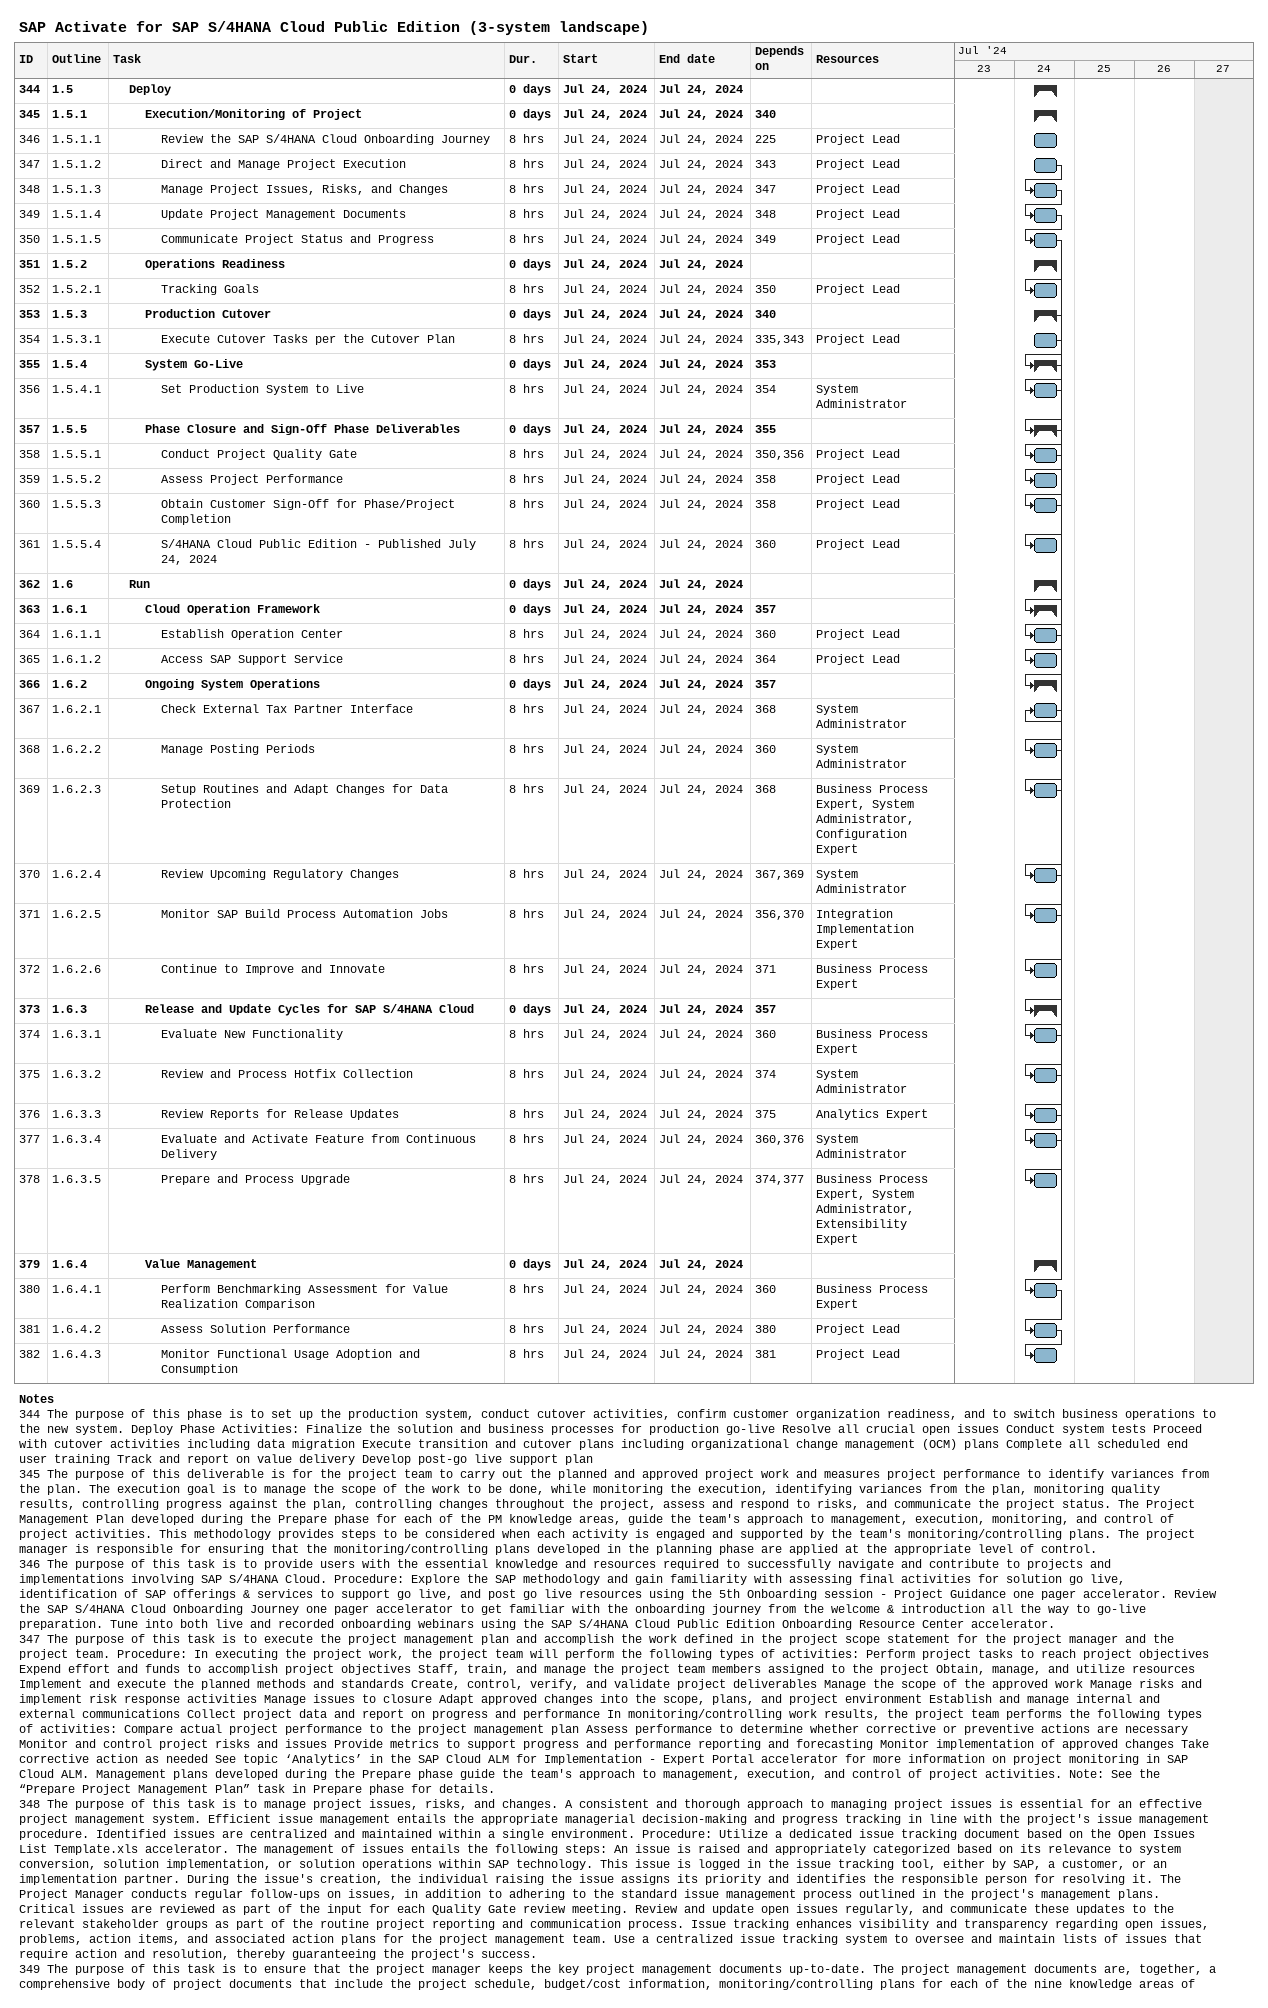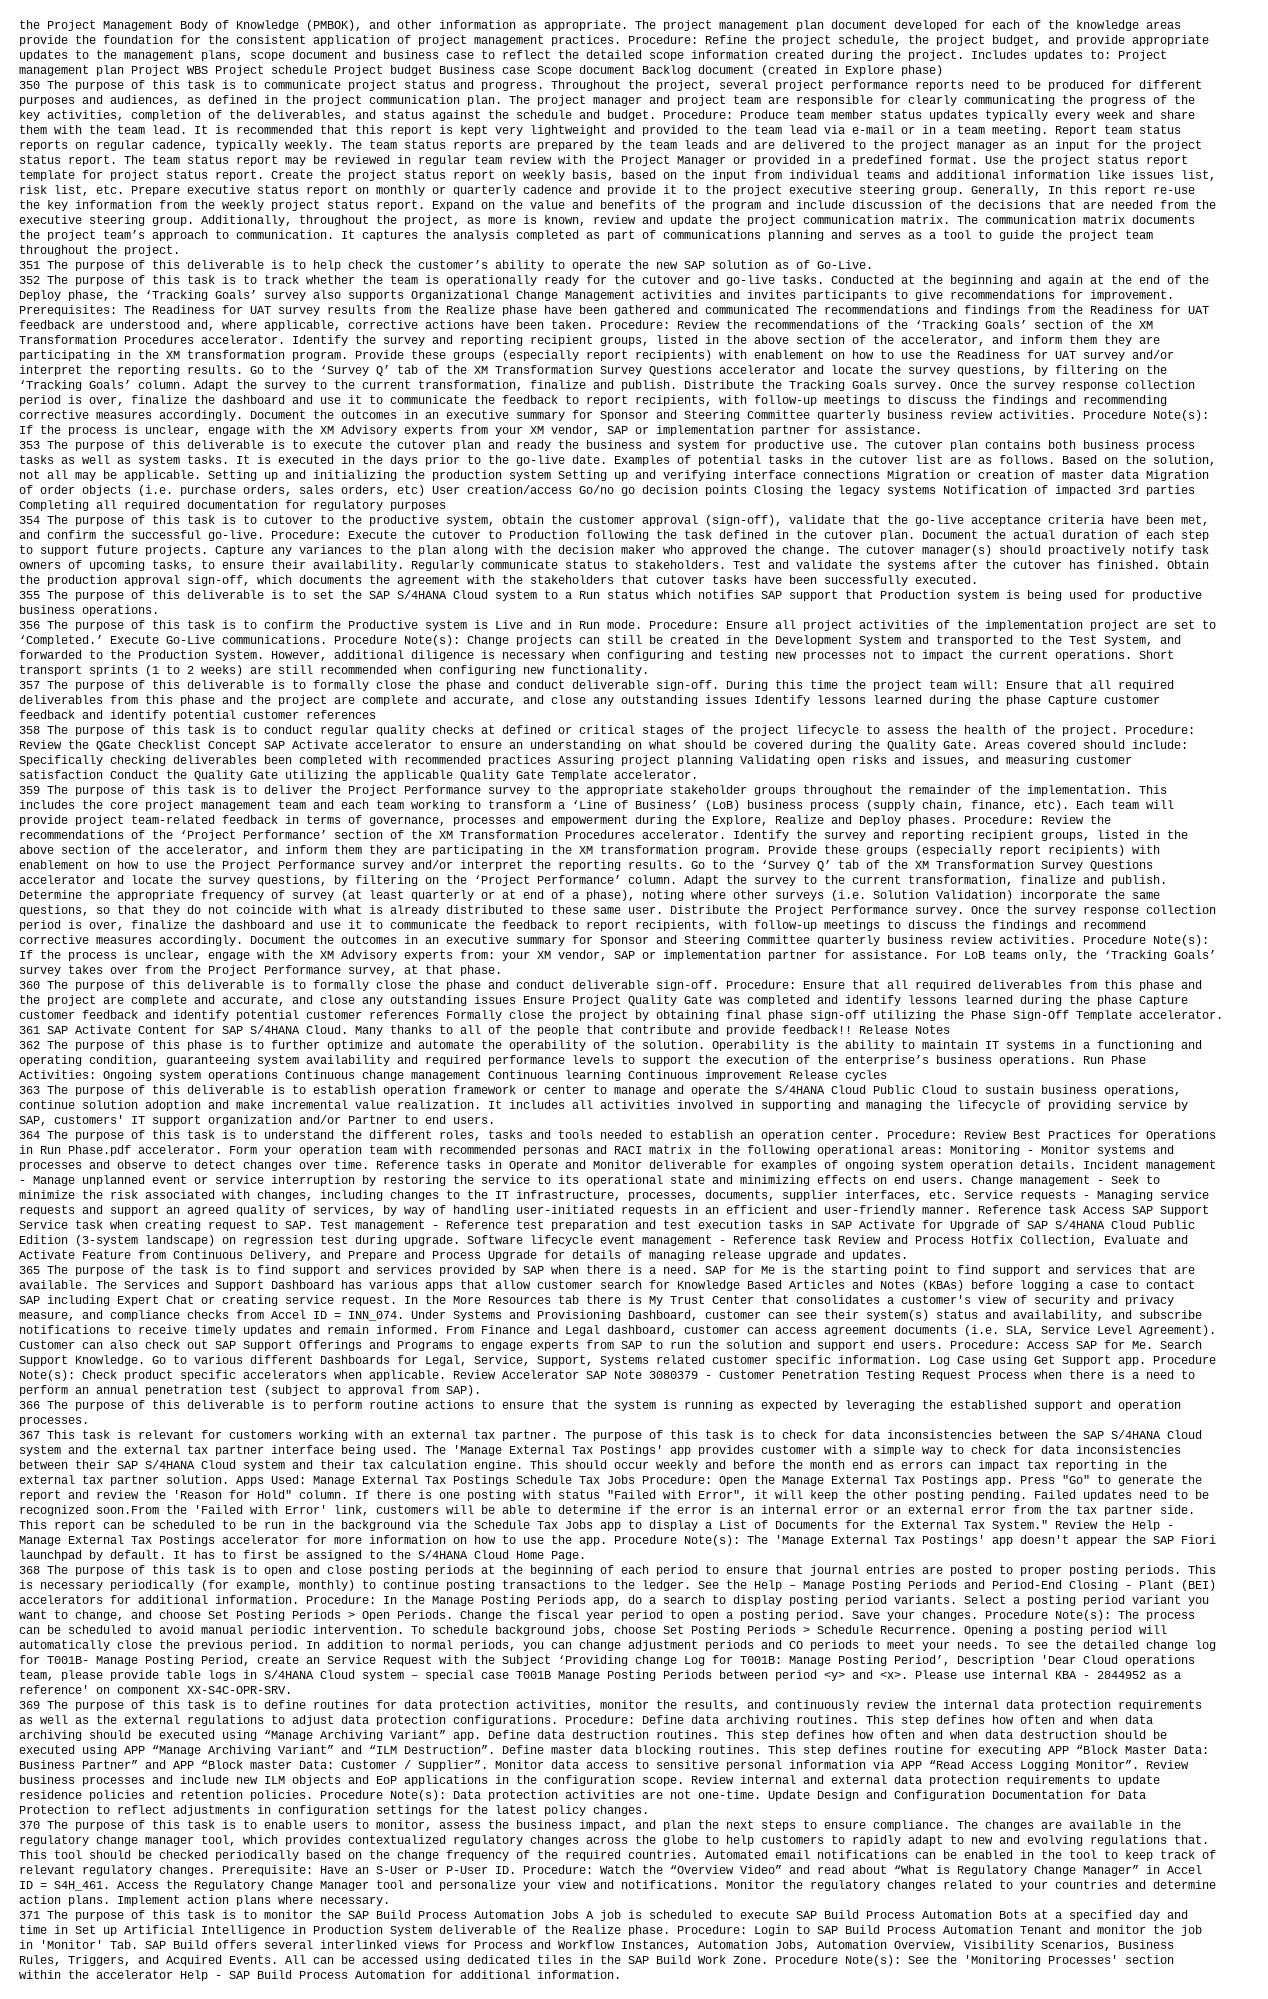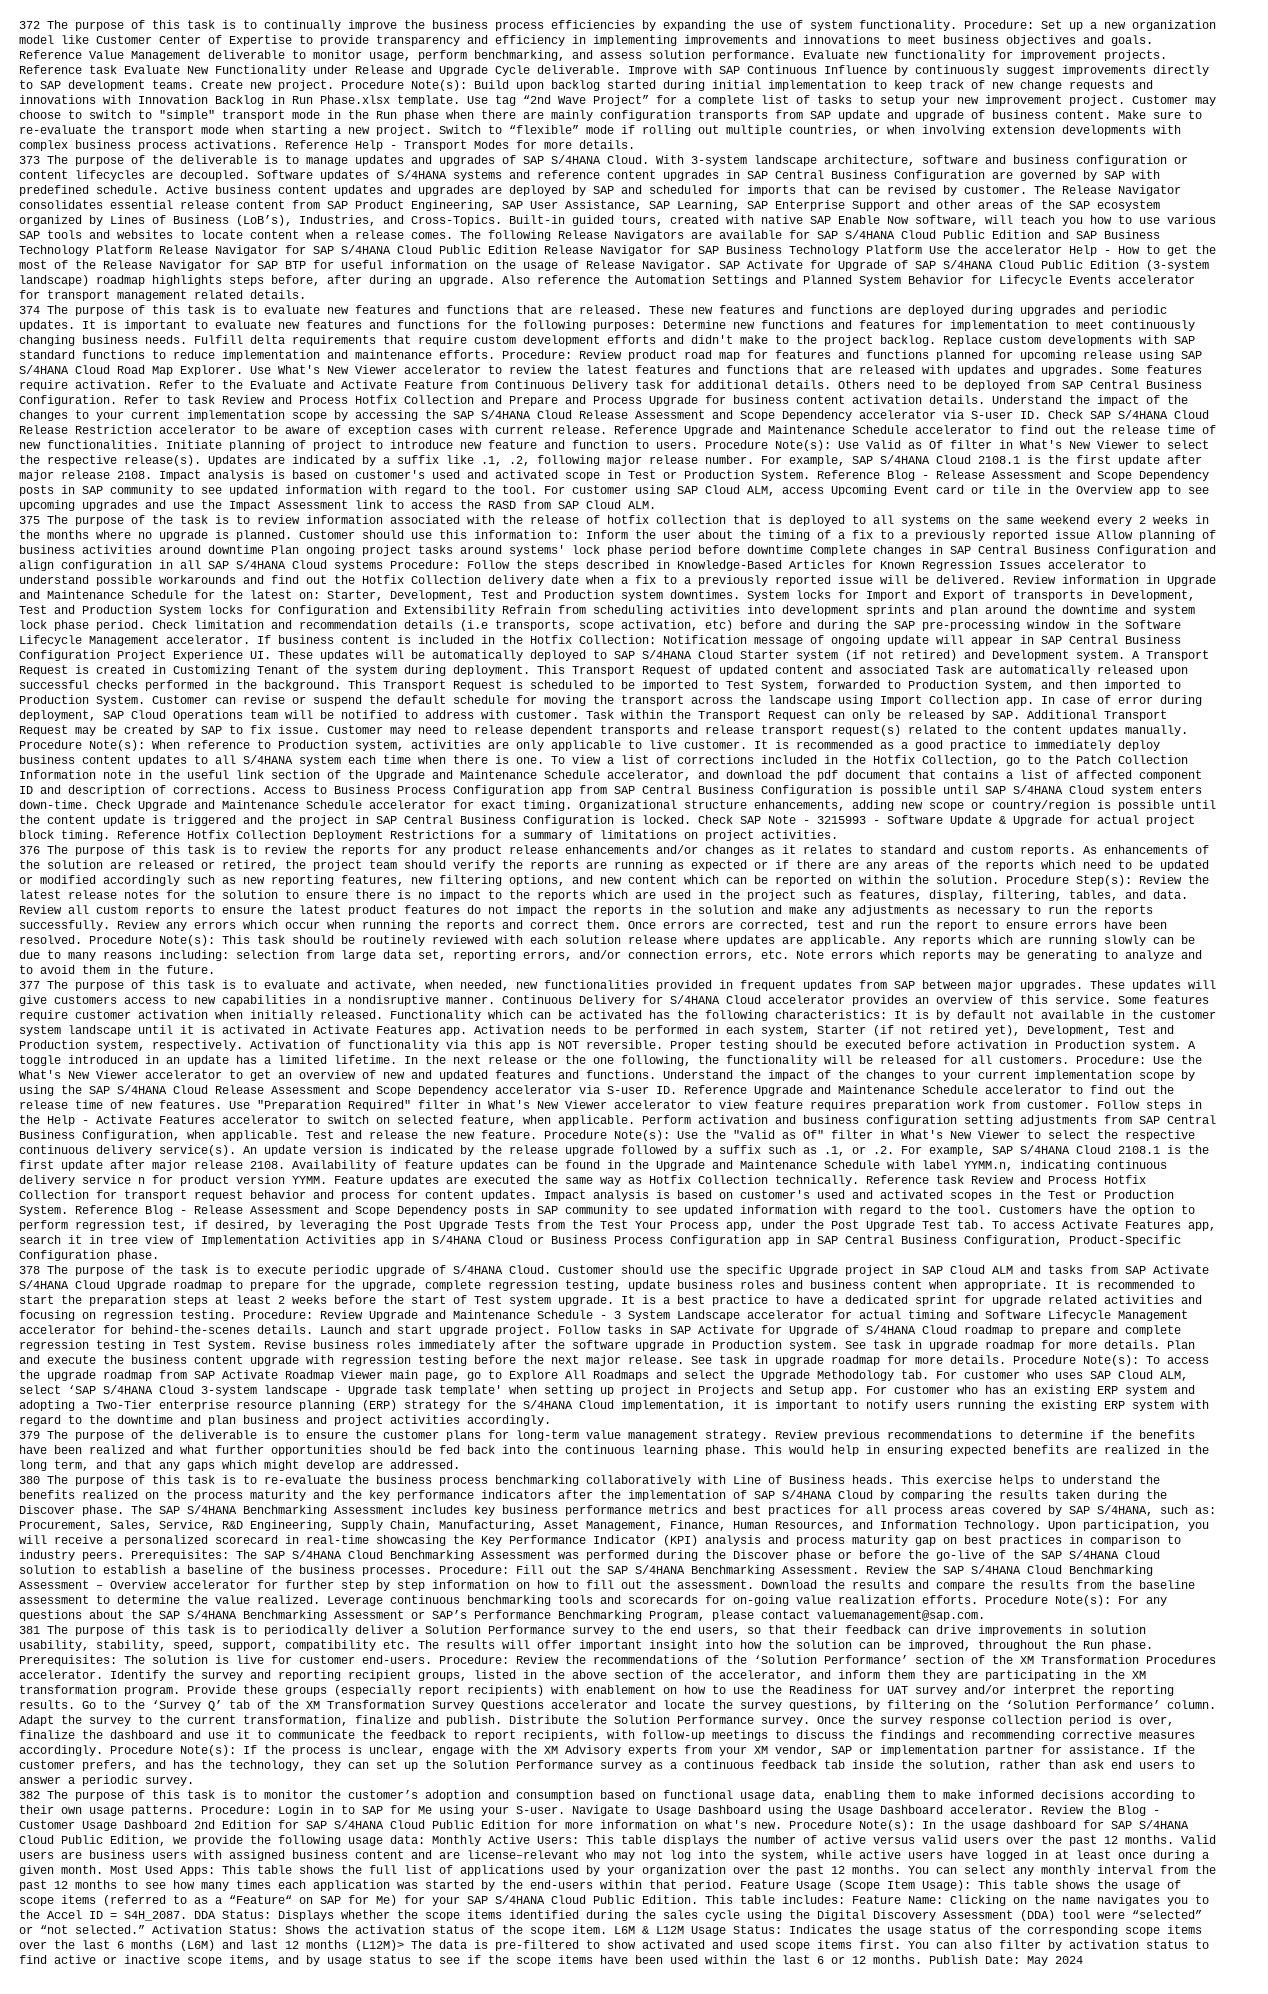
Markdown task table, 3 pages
SAP Activate for SAP S/4HANA Cloud Public Edition (3-system landscape)

| ID | WBS | Task | Duration | Start | Finish | Predecessors | Resources |
|---|---|---|---|---|---|---|---|
| 344 | 1.5 | **Deploy** | 0d | 2024-07-24 | 2024-07-24 |  |  |
| 345 | 1.5.1 | **Execution/Monitoring of Project** | 0d | 2024-07-24 | 2024-07-24 | 340 |  |
| 346 | 1.5.1.1 | Review the SAP S/4HANA Cloud Onboarding Journey | 8h | 2024-07-24 | 2024-07-24 | 225 | Project Lead |
| 347 | 1.5.1.2 | Direct and Manage Project Execution | 8h | 2024-07-24 | 2024-07-24 | 343 | Project Lead |
| 348 | 1.5.1.3 | Manage Project Issues, Risks, and Changes | 8h | 2024-07-24 | 2024-07-24 | 347 | Project Lead |
| 349 | 1.5.1.4 | Update Project Management Documents | 8h | 2024-07-24 | 2024-07-24 | 348 | Project Lead |
| 350 | 1.5.1.5 | Communicate Project Status and Progress | 8h | 2024-07-24 | 2024-07-24 | 349 | Project Lead |
| 351 | 1.5.2 | **Operations Readiness** | 0d | 2024-07-24 | 2024-07-24 |  |  |
| 352 | 1.5.2.1 | Tracking Goals | 8h | 2024-07-24 | 2024-07-24 | 350 | Project Lead |
| 353 | 1.5.3 | **Production Cutover** | 0d | 2024-07-24 | 2024-07-24 | 340 |  |
| 354 | 1.5.3.1 | Execute Cutover Tasks per the Cutover Plan | 8h | 2024-07-24 | 2024-07-24 | 335, 343 | Project Lead |
| 355 | 1.5.4 | **System Go-Live** | 0d | 2024-07-24 | 2024-07-24 | 353 |  |
| 356 | 1.5.4.1 | Set Production System to Live | 8h | 2024-07-24 | 2024-07-24 | 354 | System Administrator |
| 357 | 1.5.5 | **Phase Closure and Sign-Off Phase Deliverables** | 0d | 2024-07-24 | 2024-07-24 | 355 |  |
| 358 | 1.5.5.1 | Conduct Project Quality Gate | 8h | 2024-07-24 | 2024-07-24 | 350, 356 | Project Lead |
| 359 | 1.5.5.2 | Assess Project Performance | 8h | 2024-07-24 | 2024-07-24 | 358 | Project Lead |
| 360 | 1.5.5.3 | Obtain Customer Sign-Off for Phase/Project Completion | 8h | 2024-07-24 | 2024-07-24 | 358 | Project Lead |
| 361 | 1.5.5.4 | S/4HANA Cloud Public Edition - Published July 24, 2024 | 8h | 2024-07-24 | 2024-07-24 | 360 | Project Lead |
| 362 | 1.6 | **Run** | 0d | 2024-07-24 | 2024-07-24 |  |  |
| 363 | 1.6.1 | **Cloud Operation Framework** | 0d | 2024-07-24 | 2024-07-24 | 357 |  |
| 364 | 1.6.1.1 | Establish Operation Center | 8h | 2024-07-24 | 2024-07-24 | 360 | Project Lead |
| 365 | 1.6.1.2 | Access SAP Support Service | 8h | 2024-07-24 | 2024-07-24 | 364 | Project Lead |
| 366 | 1.6.2 | **Ongoing System Operations** | 0d | 2024-07-24 | 2024-07-24 | 357 |  |
| 367 | 1.6.2.1 | Check External Tax Partner Interface | 8h | 2024-07-24 | 2024-07-24 | 368 | System Administrator |
| 368 | 1.6.2.2 | Manage Posting Periods | 8h | 2024-07-24 | 2024-07-24 | 360 | System Administrator |
| 369 | 1.6.2.3 | Setup Routines and Adapt Changes for Data Protection | 8h | 2024-07-24 | 2024-07-24 | 368 | Business Process Expert, System Administrator, Configuration Expert |
| 370 | 1.6.2.4 | Review Upcoming Regulatory Changes | 8h | 2024-07-24 | 2024-07-24 | 367, 369 | System Administrator |
| 371 | 1.6.2.5 | Monitor SAP Build Process Automation Jobs | 8h | 2024-07-24 | 2024-07-24 | 356, 370 | Integration Implementation Expert |
| 372 | 1.6.2.6 | Continue to Improve and Innovate | 8h | 2024-07-24 | 2024-07-24 | 371 | Business Process Expert |
| 373 | 1.6.3 | **Release and Update Cycles for SAP S/4HANA Cloud** | 0d | 2024-07-24 | 2024-07-24 | 357 |  |
| 374 | 1.6.3.1 | Evaluate New Functionality | 8h | 2024-07-24 | 2024-07-24 | 360 | Business Process Expert |
| 375 | 1.6.3.2 | Review and Process Hotfix Collection | 8h | 2024-07-24 | 2024-07-24 | 374 | System Administrator |
| 376 | 1.6.3.3 | Review Reports for Release Updates | 8h | 2024-07-24 | 2024-07-24 | 375 | Analytics Expert |
| 377 | 1.6.3.4 | Evaluate and Activate Feature from Continuous Delivery | 8h | 2024-07-24 | 2024-07-24 | 360, 376 | System Administrator |
| 378 | 1.6.3.5 | Prepare and Process Upgrade | 8h | 2024-07-24 | 2024-07-24 | 374, 377 | Business Process Expert, System Administrator, Extensibility Expert |
| 379 | 1.6.4 | **Value Management** | 0d | 2024-07-24 | 2024-07-24 |  |  |
| 380 | 1.6.4.1 | Perform Benchmarking Assessment for Value Realization Comparison | 8h | 2024-07-24 | 2024-07-24 | 360 | Business Process Expert |
| 381 | 1.6.4.2 | Assess Solution Performance | 8h | 2024-07-24 | 2024-07-24 | 380 | Project Lead |
| 382 | 1.6.4.3 | Monitor Functional Usage Adoption and Consumption | 8h | 2024-07-24 | 2024-07-24 | 381 | Project Lead |

Notes
- 344: The purpose of this phase is to set up the production system, conduct cutover activities, confirm customer organization readiness, and to switch business operations to the new system. Deploy Phase Activities: Finalize the solution and business processes for production go-live Resolve all crucial open issues Conduct system tests Proceed with cutover activities including data migration Execute transition and cutover plans including organizational change management (OCM) plans Complete all scheduled end user training Track and report on value delivery Develop post-go live support plan
- 345: The purpose of this deliverable is for the project team to carry out the planned and approved project work and measures project performance to identify variances from the plan. The execution goal is to manage the scope of the work to be done, while monitoring the execution, identifying variances from the plan, monitoring quality results, controlling progress against the plan, controlling changes throughout the project, assess and respond to risks, and communicate the project status. The Project Management Plan developed during the Prepare phase for each of the PM knowledge areas, guide the team's approach to management, execution, monitoring, and control of project activities. This methodology provides steps to be considered when each activity is engaged and supported by the team's monitoring/controlling plans. The project manager is responsible for ensuring that the monitoring/controlling plans developed in the planning phase are applied at the appropriate level of control.
- 346: The purpose of this task is to provide users with the essential knowledge and resources required to successfully navigate and contribute to projects and implementations involving SAP S/4HANA Cloud. Procedure: Explore the SAP methodology and gain familiarity with assessing final activities for solution go live, identification of SAP offerings & services to support go live, and post go live resources using the 5th Onboarding session - Project Guidance one pager accelerator. Review the SAP S/4HANA Cloud Onboarding Journey one pager accelerator to get familiar with the onboarding journey from the welcome & introduction all the way to go-live preparation. Tune into both live and recorded onboarding webinars using the SAP S/4HANA Cloud Public Edition Onboarding Resource Center accelerator.
- 347: The purpose of this task is to execute the project management plan and accomplish the work defined in the project scope statement for the project manager and the project team. Procedure: In executing the project work, the project team will perform the following types of activities: Perform project tasks to reach project objectives Expend effort and funds to accomplish project objectives Staff, train, and manage the project team members assigned to the project Obtain, manage, and utilize resources Implement and execute the planned methods and standards Create, control, verify, and validate project deliverables Manage the scope of the approved work Manage risks and implement risk response activities Manage issues to closure Adapt approved changes into the scope, plans, and project environment Establish and manage internal and external communications Collect project data and report on progress and performance In monitoring/controlling work results, the project team performs the following types of activities: Compare actual project performance to the project management plan Assess performance to determine whether corrective or preventive actions are necessary Monitor and control project risks and issues Provide metrics to support progress and performance reporting and forecasting Monitor implementation of approved changes Take corrective action as needed See topic ‘Analytics’ in the SAP Cloud ALM for Implementation - Expert Portal accelerator for more information on project monitoring in SAP Cloud ALM. Management plans developed during the Prepare phase guide the team's approach to management, execution, and control of project activities. Note: See the “Prepare Project Management Plan” task in Prepare phase for details.
- 348: The purpose of this task is to manage project issues, risks, and changes. A consistent and thorough approach to managing project issues is essential for an effective project management system. Efficient issue management entails the appropriate managerial decision-making and progress tracking in line with the project's issue management procedure. Identified issues are centralized and maintained within a single environment. Procedure: Utilize a dedicated issue tracking document based on the Open Issues List Template.xls accelerator. The management of issues entails the following steps: An issue is raised and appropriately categorized based on its relevance to system conversion, solution implementation, or solution operations within SAP technology. This issue is logged in the issue tracking tool, either by SAP, a customer, or an implementation partner. During the issue's creation, the individual raising the issue assigns its priority and identifies the responsible person for resolving it. The Project Manager conducts regular follow-ups on issues, in addition to adhering to the standard issue management process outlined in the project's management plans. Critical issues are reviewed as part of the input for each Quality Gate review meeting. Review and update open issues regularly, and communicate these updates to the relevant stakeholder groups as part of the routine project reporting and communication process. Issue tracking enhances visibility and transparency regarding open issues, problems, action items, and associated action plans for the project management team. Use a centralized issue tracking system to oversee and maintain lists of issues that require action and resolution, thereby guaranteeing the project's success.
- 349: The purpose of this task is to ensure that the project manager keeps the key project management documents up-to-date. The project management documents are, together, a comprehensive body of project documents that include the project schedule, budget/cost information, monitoring/controlling plans for each of the nine knowledge areas of the Project Management Body of Knowledge (PMBOK), and other information as appropriate. The project management plan document developed for each of the knowledge areas provide the foundation for the consistent application of project management practices. Procedure: Refine the project schedule, the project budget, and provide appropriate updates to the management plans, scope document and business case to reflect the detailed scope information created during the project. Includes updates to: Project management plan Project WBS Project schedule Project budget Business case Scope document Backlog document (created in Explore phase)
- 350: The purpose of this task is to communicate project status and progress. Throughout the project, several project performance reports need to be produced for different purposes and audiences, as defined in the project communication plan. The project manager and project team are responsible for clearly communicating the progress of the key activities, completion of the deliverables, and status against the schedule and budget. Procedure: Produce team member status updates typically every week and share them with the team lead. It is recommended that this report is kept very lightweight and provided to the team lead via e-mail or in a team meeting. Report team status reports on regular cadence, typically weekly. The team status reports are prepared by the team leads and are delivered to the project manager as an input for the project status report. The team status report may be reviewed in regular team review with the Project Manager or provided in a predefined format. Use the project status report template for project status report. Create the project status report on weekly basis, based on the input from individual teams and additional information like issues list, risk list, etc. Prepare executive status report on monthly or quarterly cadence and provide it to the project executive steering group. Generally, In this report re-use the key information from the weekly project status report. Expand on the value and benefits of the program and include discussion of the decisions that are needed from the executive steering group. Additionally, throughout the project, as more is known, review and update the project communication matrix. The communication matrix documents the project team’s approach to communication. It captures the analysis completed as part of communications planning and serves as a tool to guide the project team throughout the project.
- 351: The purpose of this deliverable is to help check the customer’s ability to operate the new SAP solution as of Go-Live.
- 352: The purpose of this task is to track whether the team is operationally ready for the cutover and go-live tasks. Conducted at the beginning and again at the end of the Deploy phase, the ‘Tracking Goals’ survey also supports Organizational Change Management activities and invites participants to give recommendations for improvement. Prerequisites: The Readiness for UAT survey results from the Realize phase have been gathered and communicated The recommendations and findings from the Readiness for UAT feedback are understood and, where applicable, corrective actions have been taken. Procedure: Review the recommendations of the ‘Tracking Goals’ section of the XM Transformation Procedures accelerator. Identify the survey and reporting recipient groups, listed in the above section of the accelerator, and inform them they are participating in the XM transformation program. Provide these groups (especially report recipients) with enablement on how to use the Readiness for UAT survey and/or interpret the reporting results. Go to the ‘Survey Q’ tab of the XM Transformation Survey Questions accelerator and locate the survey questions, by filtering on the ‘Tracking Goals’ column. Adapt the survey to the current transformation, finalize and publish. Distribute the Tracking Goals survey. Once the survey response collection period is over, finalize the dashboard and use it to communicate the feedback to report recipients, with follow-up meetings to discuss the findings and recommending corrective measures accordingly. Document the outcomes in an executive summary for Sponsor and Steering Committee quarterly business review activities. Procedure Note(s): If the process is unclear, engage with the XM Advisory experts from your XM vendor, SAP or implementation partner for assistance.
- 353: The purpose of this deliverable is to execute the cutover plan and ready the business and system for productive use. The cutover plan contains both business process tasks as well as system tasks. It is executed in the days prior to the go-live date. Examples of potential tasks in the cutover list are as follows. Based on the solution, not all may be applicable. Setting up and initializing the production system Setting up and verifying interface connections Migration or creation of master data Migration of order objects (i.e. purchase orders, sales orders, etc) User creation/access Go/no go decision points Closing the legacy systems Notification of impacted 3rd parties Completing all required documentation for regulatory purposes
- 354: The purpose of this task is to cutover to the productive system, obtain the customer approval (sign-off), validate that the go-live acceptance criteria have been met, and confirm the successful go-live. Procedure: Execute the cutover to Production following the task defined in the cutover plan. Document the actual duration of each step to support future projects. Capture any variances to the plan along with the decision maker who approved the change. The cutover manager(s) should proactively notify task owners of upcoming tasks, to ensure their availability. Regularly communicate status to stakeholders. Test and validate the systems after the cutover has finished. Obtain the production approval sign-off, which documents the agreement with the stakeholders that cutover tasks have been successfully executed.
- 355: The purpose of this deliverable is to set the SAP S/4HANA Cloud system to a Run status which notifies SAP support that Production system is being used for productive business operations.
- 356: The purpose of this task is to confirm the Productive system is Live and in Run mode. Procedure: Ensure all project activities of the implementation project are set to ‘Completed.’ Execute Go-Live communications. Procedure Note(s): Change projects can still be created in the Development System and transported to the Test System, and forwarded to the Production System. However, additional diligence is necessary when configuring and testing new processes not to impact the current operations. Short transport sprints (1 to 2 weeks) are still recommended when configuring new functionality.
- 357: The purpose of this deliverable is to formally close the phase and conduct deliverable sign-off. During this time the project team will: Ensure that all required deliverables from this phase and the project are complete and accurate, and close any outstanding issues Identify lessons learned during the phase Capture customer feedback and identify potential customer references
- 358: The purpose of this task is to conduct regular quality checks at defined or critical stages of the project lifecycle to assess the health of the project. Procedure: Review the QGate Checklist Concept SAP Activate accelerator to ensure an understanding on what should be covered during the Quality Gate. Areas covered should include: Specifically checking deliverables been completed with recommended practices Assuring project planning Validating open risks and issues, and measuring customer satisfaction Conduct the Quality Gate utilizing the applicable Quality Gate Template accelerator.
- 359: The purpose of this task is to deliver the Project Performance survey to the appropriate stakeholder groups throughout the remainder of the implementation. This includes the core project management team and each team working to transform a ‘Line of Business’ (LoB) business process (supply chain, finance, etc). Each team will provide project team-related feedback in terms of governance, processes and empowerment during the Explore, Realize and Deploy phases. Procedure: Review the recommendations of the ‘Project Performance’ section of the XM Transformation Procedures accelerator. Identify the survey and reporting recipient groups, listed in the above section of the accelerator, and inform them they are participating in the XM transformation program. Provide these groups (especially report recipients) with enablement on how to use the Project Performance survey and/or interpret the reporting results. Go to the ‘Survey Q’ tab of the XM Transformation Survey Questions accelerator and locate the survey questions, by filtering on the ‘Project Performance’ column. Adapt the survey to the current transformation, finalize and publish. Determine the appropriate frequency of survey (at least quarterly or at end of a phase), noting where other surveys (i.e. Solution Validation) incorporate the same questions, so that they do not coincide with what is already distributed to these same user. Distribute the Project Performance survey. Once the survey response collection period is over, finalize the dashboard and use it to communicate the feedback to report recipients, with follow-up meetings to discuss the findings and recommend corrective measures accordingly. Document the outcomes in an executive summary for Sponsor and Steering Committee quarterly business review activities. Procedure Note(s): If the process is unclear, engage with the XM Advisory experts from: your XM vendor, SAP or implementation partner for assistance. For LoB teams only, the ‘Tracking Goals’ survey takes over from the Project Performance survey, at that phase.
- 360: The purpose of this deliverable is to formally close the phase and conduct deliverable sign-off. Procedure: Ensure that all required deliverables from this phase and the project are complete and accurate, and close any outstanding issues Ensure Project Quality Gate was completed and identify lessons learned during the phase Capture customer feedback and identify potential customer references Formally close the project by obtaining final phase sign-off utilizing the Phase Sign-Off Template accelerator.
- 361: SAP Activate Content for SAP S/4HANA Cloud. Many thanks to all of the people that contribute and provide feedback!! Release Notes
- 362: The purpose of this phase is to further optimize and automate the operability of the solution. Operability is the ability to maintain IT systems in a functioning and operating condition, guaranteeing system availability and required performance levels to support the execution of the enterprise’s business operations. Run Phase Activities: Ongoing system operations Continuous change management Continuous learning Continuous improvement Release cycles
- 363: The purpose of this deliverable is to establish operation framework or center to manage and operate the S/4HANA Cloud Public Cloud to sustain business operations, continue solution adoption and make incremental value realization. It includes all activities involved in supporting and managing the lifecycle of providing service by SAP, customers' IT support organization and/or Partner to end users.
- 364: The purpose of this task is to understand the different roles, tasks and tools needed to establish an operation center. Procedure: Review Best Practices for Operations in Run Phase.pdf accelerator. Form your operation team with recommended personas and RACI matrix in the following operational areas: Monitoring - Monitor systems and processes and observe to detect changes over time. Reference tasks in Operate and Monitor deliverable for examples of ongoing system operation details. Incident management - Manage unplanned event or service interruption by restoring the service to its operational state and minimizing effects on end users. Change management - Seek to minimize the risk associated with changes, including changes to the IT infrastructure, processes, documents, supplier interfaces, etc. Service requests - Managing service requests and support an agreed quality of services, by way of handling user-initiated requests in an efficient and user-friendly manner. Reference task Access SAP Support Service task when creating request to SAP. Test management - Reference test preparation and test execution tasks in SAP Activate for Upgrade of SAP S/4HANA Cloud Public Edition (3-system landscape) on regression test during upgrade. Software lifecycle event management - Reference task Review and Process Hotfix Collection, Evaluate and Activate Feature from Continuous Delivery, and Prepare and Process Upgrade for details of managing release upgrade and updates.
- 365: The purpose of the task is to find support and services provided by SAP when there is a need. SAP for Me is the starting point to find support and services that are available. The Services and Support Dashboard has various apps that allow customer search for Knowledge Based Articles and Notes (KBAs) before logging a case to contact SAP including Expert Chat or creating service request. In the More Resources tab there is My Trust Center that consolidates a customer's view of security and privacy measure, and compliance checks from Accel ID = INN_074. Under Systems and Provisioning Dashboard, customer can see their system(s) status and availability, and subscribe notifications to receive timely updates and remain informed. From Finance and Legal dashboard, customer can access agreement documents (i.e. SLA, Service Level Agreement). Customer can also check out SAP Support Offerings and Programs to engage experts from SAP to run the solution and support end users. Procedure: Access SAP for Me. Search Support Knowledge. Go to various different Dashboards for Legal, Service, Support, Systems related customer specific information. Log Case using Get Support app. Procedure Note(s): Check product specific accelerators when applicable. Review Accelerator SAP Note 3080379 - Customer Penetration Testing Request Process when there is a need to perform an annual penetration test (subject to approval from SAP).
- 366: The purpose of this deliverable is to perform routine actions to ensure that the system is running as expected by leveraging the established support and operation processes.
- 367: This task is relevant for customers working with an external tax partner. The purpose of this task is to check for data inconsistencies between the SAP S/4HANA Cloud system and the external tax partner interface being used. The 'Manage External Tax Postings' app provides customer with a simple way to check for data inconsistencies between their SAP S/4HANA Cloud system and their tax calculation engine. This should occur weekly and before the month end as errors can impact tax reporting in the external tax partner solution. Apps Used: Manage External Tax Postings Schedule Tax Jobs Procedure: Open the Manage External Tax Postings app. Press "Go" to generate the report and review the 'Reason for Hold" column. If there is one posting with status "Failed with Error", it will keep the other posting pending. Failed updates need to be recognized soon.From the 'Failed with Error' link, customers will be able to determine if the error is an internal error or an external error from the tax partner side. This report can be scheduled to be run in the background via the Schedule Tax Jobs app to display a List of Documents for the External Tax System." Review the Help - Manage External Tax Postings accelerator for more information on how to use the app. Procedure Note(s): The 'Manage External Tax Postings' app doesn't appear the SAP Fiori launchpad by default. It has to first be assigned to the S/4HANA Cloud Home Page.
- 368: The purpose of this task is to open and close posting periods at the beginning of each period to ensure that journal entries are posted to proper posting periods. This is necessary periodically (for example, monthly) to continue posting transactions to the ledger. See the Help – Manage Posting Periods and Period-End Closing - Plant (BEI) accelerators for additional information. Procedure: In the Manage Posting Periods app, do a search to display posting period variants. Select a posting period variant you want to change, and choose Set Posting Periods > Open Periods. Change the fiscal year period to open a posting period. Save your changes. Procedure Note(s): The process can be scheduled to avoid manual periodic intervention. To schedule background jobs, choose Set Posting Periods > Schedule Recurrence. Opening a posting period will automatically close the previous period. In addition to normal periods, you can change adjustment periods and CO periods to meet your needs. To see the detailed change log for T001B- Manage Posting Period, create an Service Request with the Subject ‘Providing change Log for T001B: Manage Posting Period’, Description 'Dear Cloud operations team, please provide table logs in S/4HANA Cloud system – special case T001B Manage Posting Periods between period <y> and <x>. Please use internal KBA - 2844952 as a reference' on component XX-S4C-OPR-SRV.
- 369: The purpose of this task is to define routines for data protection activities, monitor the results, and continuously review the internal data protection requirements as well as the external regulations to adjust data protection configurations. Procedure: Define data archiving routines. This step defines how often and when data archiving should be executed using “Manage Archiving Variant” app. Define data destruction routines. This step defines how often and when data destruction should be executed using APP “Manage Archiving Variant” and “ILM Destruction”. Define master data blocking routines. This step defines routine for executing APP “Block Master Data: Business Partner” and APP “Block master Data: Customer / Supplier”. Monitor data access to sensitive personal information via APP “Read Access Logging Monitor”. Review business processes and include new ILM objects and EoP applications in the configuration scope. Review internal and external data protection requirements to update residence policies and retention policies. Procedure Note(s): Data protection activities are not one-time. Update Design and Configuration Documentation for Data Protection to reflect adjustments in configuration settings for the latest policy changes.
- 370: The purpose of this task is to enable users to monitor, assess the business impact, and plan the next steps to ensure compliance. The changes are available in the regulatory change manager tool, which provides contextualized regulatory changes across the globe to help customers to rapidly adapt to new and evolving regulations that. This tool should be checked periodically based on the change frequency of the required countries. Automated email notifications can be enabled in the tool to keep track of relevant regulatory changes. Prerequisite: Have an S-User or P-User ID. Procedure: Watch the “Overview Video” and read about “What is Regulatory Change Manager” in Accel ID = S4H_461. Access the Regulatory Change Manager tool and personalize your view and notifications. Monitor the regulatory changes related to your countries and determine action plans. Implement action plans where necessary.
- 371: The purpose of this task is to monitor the SAP Build Process Automation Jobs A job is scheduled to execute SAP Build Process Automation Bots at a specified day and time in Set up Artificial Intelligence in Production System deliverable of the Realize phase. Procedure: Login to SAP Build Process Automation Tenant and monitor the job in 'Monitor' Tab. SAP Build offers several interlinked views for Process and Workflow Instances, Automation Jobs, Automation Overview, Visibility Scenarios, Business Rules, Triggers, and Acquired Events. All can be accessed using dedicated tiles in the SAP Build Work Zone. Procedure Note(s): See the 'Monitoring Processes' section within the accelerator Help - SAP Build Process Automation for additional information.
- 372: The purpose of this task is to continually improve the business process efficiencies by expanding the use of system functionality. Procedure: Set up a new organization model like Customer Center of Expertise to provide transparency and efficiency in implementing improvements and innovations to meet business objectives and goals. Reference Value Management deliverable to monitor usage, perform benchmarking, and assess solution performance. Evaluate new functionality for improvement projects. Reference task Evaluate New Functionality under Release and Upgrade Cycle deliverable. Improve with SAP Continuous Influence by continuously suggest improvements directly to SAP development teams. Create new project. Procedure Note(s): Build upon backlog started during initial implementation to keep track of new change requests and innovations with Innovation Backlog in Run Phase.xlsx template. Use tag “2nd Wave Project” for a complete list of tasks to setup your new improvement project. Customer may choose to switch to "simple" transport mode in the Run phase when there are mainly configuration transports from SAP update and upgrade of business content. Make sure to re-evaluate the transport mode when starting a new project. Switch to “flexible” mode if rolling out multiple countries, or when involving extension developments with complex business process activations. Reference Help - Transport Modes for more details.
- 373: The purpose of the deliverable is to manage updates and upgrades of SAP S/4HANA Cloud. With 3-system landscape architecture, software and business configuration or content lifecycles are decoupled. Software updates of S/4HANA systems and reference content upgrades in SAP Central Business Configuration are governed by SAP with predefined schedule. Active business content updates and upgrades are deployed by SAP and scheduled for imports that can be revised by customer. The Release Navigator consolidates essential release content from SAP Product Engineering, SAP User Assistance, SAP Learning, SAP Enterprise Support and other areas of the SAP ecosystem organized by Lines of Business (LoB’s), Industries, and Cross-Topics. Built-in guided tours, created with native SAP Enable Now software, will teach you how to use various SAP tools and websites to locate content when a release comes. The following Release Navigators are available for SAP S/4HANA Cloud Public Edition and SAP Business Technology Platform Release Navigator for SAP S/4HANA Cloud Public Edition Release Navigator for SAP Business Technology Platform Use the accelerator Help - How to get the most of the Release Navigator for SAP BTP for useful information on the usage of Release Navigator. SAP Activate for Upgrade of SAP S/4HANA Cloud Public Edition (3-system landscape) roadmap highlights steps before, after during an upgrade. Also reference the Automation Settings and Planned System Behavior for Lifecycle Events accelerator for transport management related details.
- 374: The purpose of this task is to evaluate new features and functions that are released. These new features and functions are deployed during upgrades and periodic updates. It is important to evaluate new features and functions for the following purposes: Determine new functions and features for implementation to meet continuously changing business needs. Fulfill delta requirements that require custom development efforts and didn't make to the project backlog. Replace custom developments with SAP standard functions to reduce implementation and maintenance efforts. Procedure: Review product road map for features and functions planned for upcoming release using SAP S/4HANA Cloud Road Map Explorer. Use What's New Viewer accelerator to review the latest features and functions that are released with updates and upgrades. Some features require activation. Refer to the Evaluate and Activate Feature from Continuous Delivery task for additional details. Others need to be deployed from SAP Central Business Configuration. Refer to task Review and Process Hotfix Collection and Prepare and Process Upgrade for business content activation details. Understand the impact of the changes to your current implementation scope by accessing the SAP S/4HANA Cloud Release Assessment and Scope Dependency accelerator via S-user ID. Check SAP S/4HANA Cloud Release Restriction accelerator to be aware of exception cases with current release. Reference Upgrade and Maintenance Schedule accelerator to find out the release time of new functionalities. Initiate planning of project to introduce new feature and function to users. Procedure Note(s): Use Valid as Of filter in What's New Viewer to select the respective release(s). Updates are indicated by a suffix like .1, .2, following major release number. For example, SAP S/4HANA Cloud 2108.1 is the first update after major release 2108. Impact analysis is based on customer's used and activated scope in Test or Production System. Reference Blog - Release Assessment and Scope Dependency posts in SAP community to see updated information with regard to the tool. For customer using SAP Cloud ALM, access Upcoming Event card or tile in the Overview app to see upcoming upgrades and use the Impact Assessment link to access the RASD from SAP Cloud ALM.
- 375: The purpose of the task is to review information associated with the release of hotfix collection that is deployed to all systems on the same weekend every 2 weeks in the months where no upgrade is planned. Customer should use this information to: Inform the user about the timing of a fix to a previously reported issue Allow planning of business activities around downtime Plan ongoing project tasks around systems' lock phase period before downtime Complete changes in SAP Central Business Configuration and align configuration in all SAP S/4HANA Cloud systems Procedure: Follow the steps described in Knowledge-Based Articles for Known Regression Issues accelerator to understand possible workarounds and find out the Hotfix Collection delivery date when a fix to a previously reported issue will be delivered. Review information in Upgrade and Maintenance Schedule for the latest on: Starter, Development, Test and Production system downtimes. System locks for Import and Export of transports in Development, Test and Production System locks for Configuration and Extensibility Refrain from scheduling activities into development sprints and plan around the downtime and system lock phase period. Check limitation and recommendation details (i.e transports, scope activation, etc) before and during the SAP pre-processing window in the Software Lifecycle Management accelerator. If business content is included in the Hotfix Collection: Notification message of ongoing update will appear in SAP Central Business Configuration Project Experience UI. These updates will be automatically deployed to SAP S/4HANA Cloud Starter system (if not retired) and Development system. A Transport Request is created in Customizing Tenant of the system during deployment. This Transport Request of updated content and associated Task are automatically released upon successful checks performed in the background. This Transport Request is scheduled to be imported to Test System, forwarded to Production System, and then imported to Production System. Customer can revise or suspend the default schedule for moving the transport across the landscape using Import Collection app. In case of error during deployment, SAP Cloud Operations team will be notified to address with customer. Task within the Transport Request can only be released by SAP. Additional Transport Request may be created by SAP to fix issue. Customer may need to release dependent transports and release transport request(s) related to the content updates manually. Procedure Note(s): When reference to Production system, activities are only applicable to live customer. It is recommended as a good practice to immediately deploy business content updates to all S/4HANA system each time when there is one. To view a list of corrections included in the Hotfix Collection, go to the Patch Collection Information note in the useful link section of the Upgrade and Maintenance Schedule accelerator, and download the pdf document that contains a list of affected component ID and description of corrections. Access to Business Process Configuration app from SAP Central Business Configuration is possible until SAP S/4HANA Cloud system enters down-time. Check Upgrade and Maintenance Schedule accelerator for exact timing. Organizational structure enhancements, adding new scope or country/region is possible until the content update is triggered and the project in SAP Central Business Configuration is locked. Check SAP Note - 3215993 - Software Update & Upgrade for actual project block timing. Reference Hotfix Collection Deployment Restrictions for a summary of limitations on project activities.
- 376: The purpose of this task is to review the reports for any product release enhancements and/or changes as it relates to standard and custom reports. As enhancements of the solution are released or retired, the project team should verify the reports are running as expected or if there are any areas of the reports which need to be updated or modified accordingly such as new reporting features, new filtering options, and new content which can be reported on within the solution. Procedure Step(s): Review the latest release notes for the solution to ensure there is no impact to the reports which are used in the project such as features, display, filtering, tables, and data. Review all custom reports to ensure the latest product features do not impact the reports in the solution and make any adjustments as necessary to run the reports successfully. Review any errors which occur when running the reports and correct them. Once errors are corrected, test and run the report to ensure errors have been resolved. Procedure Note(s): This task should be routinely reviewed with each solution release where updates are applicable. Any reports which are running slowly can be due to many reasons including: selection from large data set, reporting errors, and/or connection errors, etc. Note errors which reports may be generating to analyze and to avoid them in the future.
- 377: The purpose of this task is to evaluate and activate, when needed, new functionalities provided in frequent updates from SAP between major upgrades. These updates will give customers access to new capabilities in a nondisruptive manner. Continuous Delivery for S/4HANA Cloud accelerator provides an overview of this service. Some features require customer activation when initially released. Functionality which can be activated has the following characteristics: It is by default not available in the customer system landscape until it is activated in Activate Features app. Activation needs to be performed in each system, Starter (if not retired yet), Development, Test and Production system, respectively. Activation of functionality via this app is NOT reversible. Proper testing should be executed before activation in Production system. A toggle introduced in an update has a limited lifetime. In the next release or the one following, the functionality will be released for all customers. Procedure: Use the What's New Viewer accelerator to get an overview of new and updated features and functions. Understand the impact of the changes to your current implementation scope by using the SAP S/4HANA Cloud Release Assessment and Scope Dependency accelerator via S-user ID. Reference Upgrade and Maintenance Schedule accelerator to find out the release time of new features. Use "Preparation Required" filter in What's New Viewer accelerator to view feature requires preparation work from customer. Follow steps in the Help - Activate Features accelerator to switch on selected feature, when applicable. Perform activation and business configuration setting adjustments from SAP Central Business Configuration, when applicable. Test and release the new feature. Procedure Note(s): Use the "Valid as Of" filter in What's New Viewer to select the respective continuous delivery service(s). An update version is indicated by the release upgrade followed by a suffix such as .1, or .2. For example, SAP S/4HANA Cloud 2108.1 is the first update after major release 2108. Availability of feature updates can be found in the Upgrade and Maintenance Schedule with label YYMM.n, indicating continuous delivery service n for product version YYMM. Feature updates are executed the same way as Hotfix Collection technically. Reference task Review and Process Hotfix Collection for transport request behavior and process for content updates. Impact analysis is based on customer's used and activated scopes in the Test or Production System. Reference Blog - Release Assessment and Scope Dependency posts in SAP community to see updated information with regard to the tool. Customers have the option to perform regression test, if desired, by leveraging the Post Upgrade Tests from the Test Your Process app, under the Post Upgrade Test tab. To access Activate Features app, search it in tree view of Implementation Activities app in S/4HANA Cloud or Business Process Configuration app in SAP Central Business Configuration, Product-Specific Configuration phase.
- 378: The purpose of the task is to execute periodic upgrade of S/4HANA Cloud. Customer should use the specific Upgrade project in SAP Cloud ALM and tasks from SAP Activate S/4HANA Cloud Upgrade roadmap to prepare for the upgrade, complete regression testing, update business roles and business content when appropriate. It is recommended to start the preparation steps at least 2 weeks before the start of Test system upgrade. It is a best practice to have a dedicated sprint for upgrade related activities and focusing on regression testing. Procedure: Review Upgrade and Maintenance Schedule - 3 System Landscape accelerator for actual timing and Software Lifecycle Management accelerator for behind-the-scenes details. Launch and start upgrade project. Follow tasks in SAP Activate for Upgrade of S/4HANA Cloud roadmap to prepare and complete regression testing in Test System. Revise business roles immediately after the software upgrade in Production system. See task in upgrade roadmap for more details. Plan and execute the business content upgrade with regression testing before the next major release. See task in upgrade roadmap for more details. Procedure Note(s): To access the upgrade roadmap from SAP Activate Roadmap Viewer main page, go to Explore All Roadmaps and select the Upgrade Methodology tab. For customer who uses SAP Cloud ALM, select ‘SAP S/4HANA Cloud 3-system landscape - Upgrade task template' when setting up project in Projects and Setup app. For customer who has an existing ERP system and adopting a Two-Tier enterprise resource planning (ERP) strategy for the S/4HANA Cloud implementation, it is important to notify users running the existing ERP system with regard to the downtime and plan business and project activities accordingly.
- 379: The purpose of the deliverable is to ensure the customer plans for long-term value management strategy. Review previous recommendations to determine if the benefits have been realized and what further opportunities should be fed back into the continuous learning phase. This would help in ensuring expected benefits are realized in the long term, and that any gaps which might develop are addressed.
- 380: The purpose of this task is to re-evaluate the business process benchmarking collaboratively with Line of Business heads. This exercise helps to understand the benefits realized on the process maturity and the key performance indicators after the implementation of SAP S/4HANA Cloud by comparing the results taken during the Discover phase. The SAP S/4HANA Benchmarking Assessment includes key business performance metrics and best practices for all process areas covered by SAP S/4HANA, such as: Procurement, Sales, Service, R&D Engineering, Supply Chain, Manufacturing, Asset Management, Finance, Human Resources, and Information Technology. Upon participation, you will receive a personalized scorecard in real-time showcasing the Key Performance Indicator (KPI) analysis and process maturity gap on best practices in comparison to industry peers. Prerequisites: The SAP S/4HANA Cloud Benchmarking Assessment was performed during the Discover phase or before the go-live of the SAP S/4HANA Cloud solution to establish a baseline of the business processes. Procedure: Fill out the SAP S/4HANA Benchmarking Assessment. Review the SAP S/4HANA Cloud Benchmarking Assessment – Overview accelerator for further step by step information on how to fill out the assessment. Download the results and compare the results from the baseline assessment to determine the value realized. Leverage continuous benchmarking tools and scorecards for on-going value realization efforts. Procedure Note(s): For any questions about the SAP S/4HANA Benchmarking Assessment or SAP’s Performance Benchmarking Program, please contact valuemanagement@sap.com.
- 381: The purpose of this task is to periodically deliver a Solution Performance survey to the end users, so that their feedback can drive improvements in solution usability, stability, speed, support, compatibility etc. The results will offer important insight into how the solution can be improved, throughout the Run phase. Prerequisites: The solution is live for customer end-users. Procedure: Review the recommendations of the ‘Solution Performance’ section of the XM Transformation Procedures accelerator. Identify the survey and reporting recipient groups, listed in the above section of the accelerator, and inform them they are participating in the XM transformation program. Provide these groups (especially report recipients) with enablement on how to use the Readiness for UAT survey and/or interpret the reporting results. Go to the ‘Survey Q’ tab of the XM Transformation Survey Questions accelerator and locate the survey questions, by filtering on the ‘Solution Performance’ column. Adapt the survey to the current transformation, finalize and publish. Distribute the Solution Performance survey. Once the survey response collection period is over, finalize the dashboard and use it to communicate the feedback to report recipients, with follow-up meetings to discuss the findings and recommending corrective measures accordingly. Procedure Note(s): If the process is unclear, engage with the XM Advisory experts from your XM vendor, SAP or implementation partner for assistance. If the customer prefers, and has the technology, they can set up the Solution Performance survey as a continuous feedback tab inside the solution, rather than ask end users to answer a periodic survey.
- 382: The purpose of this task is to monitor the customer’s adoption and consumption based on functional usage data, enabling them to make informed decisions according to their own usage patterns. Procedure: Login in to SAP for Me using your S-user. Navigate to Usage Dashboard using the Usage Dashboard accelerator. Review the Blog - Customer Usage Dashboard 2nd Edition for SAP S/4HANA Cloud Public Edition for more information on what's new. Procedure Note(s): In the usage dashboard for SAP S/4HANA Cloud Public Edition, we provide the following usage data: Monthly Active Users: This table displays the number of active versus valid users over the past 12 months. Valid users are business users with assigned business content and are license–relevant who may not log into the system, while active users have logged in at least once during a given month. Most Used Apps: This table shows the full list of applications used by your organization over the past 12 months. You can select any monthly interval from the past 12 months to see how many times each application was started by the end-users within that period. Feature Usage (Scope Item Usage): This table shows the usage of scope items (referred to as a “Feature“ on SAP for Me) for your SAP S/4HANA Cloud Public Edition. This table includes: Feature Name: Clicking on the name navigates you to the Accel ID = S4H_2087. DDA Status: Displays whether the scope items identified during the sales cycle using the Digital Discovery Assessment (DDA) tool were “selected” or “not selected.” Activation Status: Shows the activation status of the scope item. L6M & L12M Usage Status: Indicates the usage status of the corresponding scope items over the last 6 months (L6M) and last 12 months (L12M)> The data is pre-filtered to show activated and used scope items first. You can also filter by activation status to find active or inactive scope items, and by usage status to see if the scope items have been used within the last 6 or 12 months. Publish Date: May 2024
